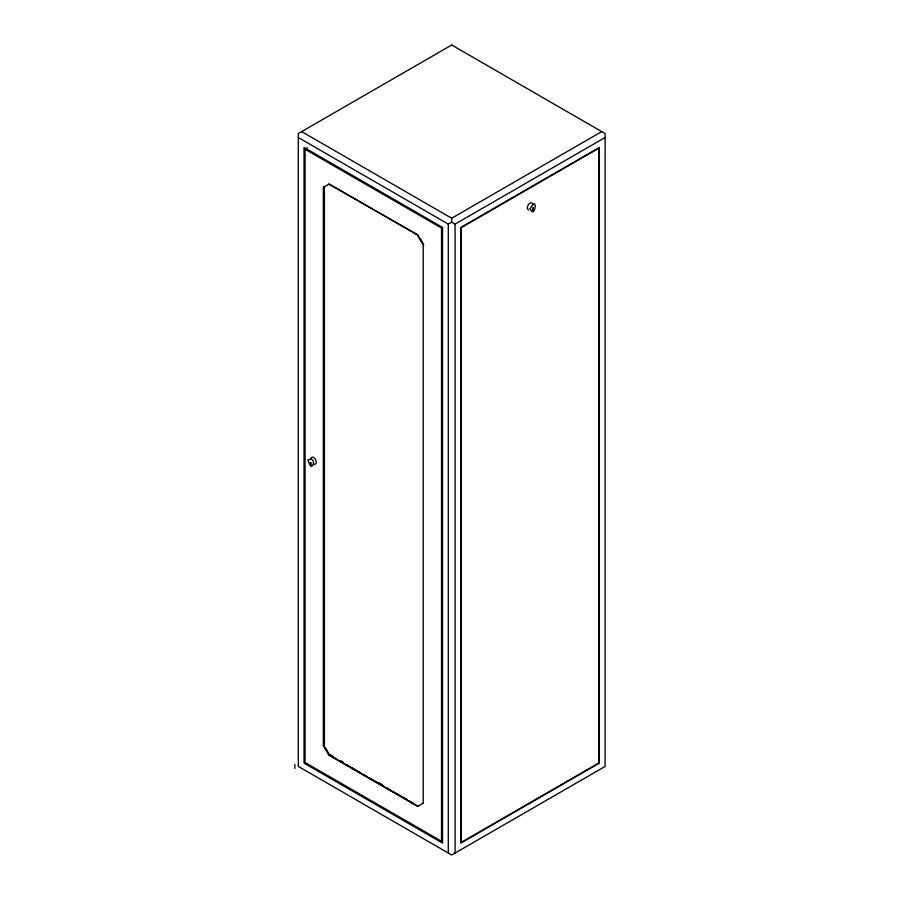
<?xml version="1.0" encoding="UTF-8"?>
<svg xmlns="http://www.w3.org/2000/svg" width="900" height="900" viewBox="0 0 900 900"><rect width="100%" height="100%" fill="white"/><g stroke="black" fill="none" stroke-linecap="round" stroke-linejoin="round"><path stroke-width="1.35" d="M533.194 207.945L532.834 211.252L533.183 207.731L532.89 208.271M310.478 462.42L310.826 465.671L310.826 462.623M310.916 458.381C313.965 453.195 319.646 465.885 313.56 464.152M305.077 149.265L441.506 228.037L441.506 841.264L305.077 762.502L305.077 149.265L307.429 147.904M328.916 184.151L418.185 235.091M301.68 131.614L451.699 218.227L601.717 131.614M298.282 137.498L448.301 224.111L451.699 222.143L451.699 218.227M451.699 222.143L455.096 224.111L605.115 137.498M423.473 803.025L417.668 806.377L328.916 755.145L323.37 745.538L324.416 744.93L324.416 186.75M328.916 755.145L329.963 754.538L332.392 755.944M528.739 210.071C524.734 208.417 530.291 199.643 532.755 203.963M340.909 760.86L343.339 762.255M378.596 782.617L382.241 784.721M336.735 759.049L329.445 754.841L325.98 748.834M340.38 761.153L342.81 762.559M346.455 764.663L361.046 773.089M363.476 774.495L367.132 776.599M369.562 778.005L384.154 786.42M386.584 787.826L390.229 789.93M392.659 791.336L407.25 799.762M409.68 801.169L413.325 803.273M417.926 806.231L329.175 754.988L323.64 745.391L323.64 187.2M420.266 238.691L423.731 244.699M423.473 244.845L417.926 235.249L329.175 184.005L323.37 187.357L323.37 745.538M417.668 235.395L423.214 245.002L423.214 803.183M455.096 224.111L455.096 853.043M448.301 224.111L448.301 853.043M323.899 187.054L323.899 745.234M294.885 764.46L294.885 768.386M530.19 208.586C534.577 220.815 538.808 193.489 530.19 208.586M308.183 459.956C311.58 476.269 318.026 455.265 308.183 459.956M451.699 45L298.282 133.571L298.282 766.429L451.699 855L605.115 766.429L605.115 133.571L451.699 45M599.366 147.454L460.845 227.43L460.845 843.075L599.366 763.11L599.366 147.454M598.972 148.14L461.239 227.655L461.239 842.4L598.972 762.885L598.972 148.14M442.553 227.43L304.031 147.454L304.031 763.11L442.553 843.075L442.553 227.43"/></g></svg>
